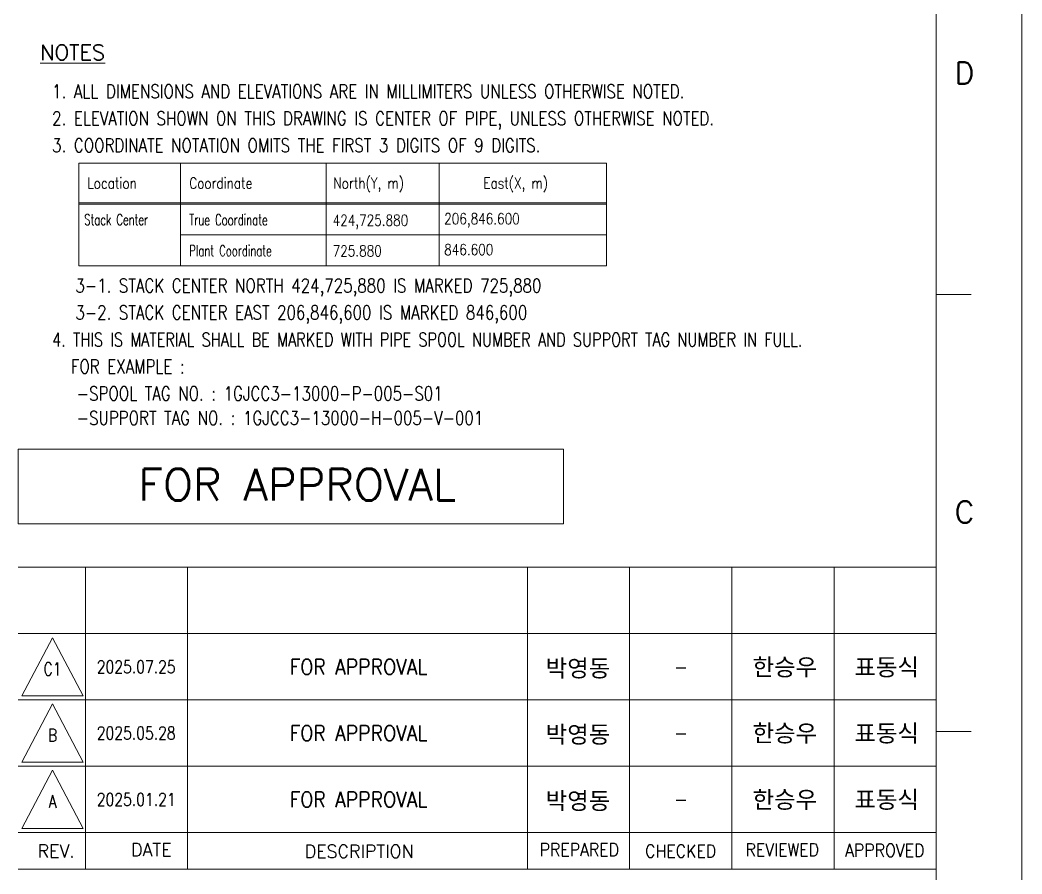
# Model space of a CAD drawing. Extents: x 0 to 841, y 0 to 594.
# Drawn here: x 677.3 to 841, y 130.9 to 270.4 of the extents above; entities that cross this region are included whole.
import ezdxf
from ezdxf.enums import TextEntityAlignment as Align

# ---------------------------------------------------------------- set-up
doc = ezdxf.new("R2010")
doc.units = 0
doc.header["$LTSCALE"] = 5
doc.header["$MEASUREMENT"] = 0
doc.layers.get('0').update_dxf_attribs({"lineweight": 9})
for name, color, linetype, lineweight in [('3', 7, 'Continuous', 9), ('4', 7, 'Continuous', 9), ('42', 7, 'Continuous', 9), ('54', 7, 'Continuous', 9), ('EMB', 7, 'Continuous', 9), ('T-TEXT1', 7, 'Continuous', 9)]:
    doc.layers.add(name, color=color, linetype=linetype, lineweight=lineweight)
doc.layers.add('TEXT', color=7, linetype='Continuous')
doc.styles.add('ROMANS', font='romans.shx')
doc.styles.get("Standard").update_dxf_attribs({"font": 'txt.shx'})
doc.styles.add('돋움', font='')
doc.styles.get('돋움').set_extended_font_data('Dotum')

msp = doc.modelspace()

# ---------------------------------------------------------------- linework, layer by layer
at = {"layer": '3', "color": 7, "linetype": 'Continuous', "lineweight": 0}
msp.add_lwpolyline([(766.1, 188.11), (677, 188.11), (677, 200.31), (766.1, 200.31)], close=True, dxfattribs=at)
at = {"layer": '42', "color": 3, "linetype": 'Continuous', "lineweight": 0}
for p, q in [((827, 225.57), (832.71, 225.57)), ((677, 181), (827, 181)), ((827, 154.15), (832.71, 154.15)), ((827, 131.66), (677, 131.66))]:
    msp.add_line(p, q, dxfattribs=at)
at = {"layer": '42', "color": 7, "linetype": 'Continuous', "lineweight": 0}
for p, q in [((827, 181), (677, 181)), ((687.98, 181), (687.98, 131.66)), ((704.68, 181), (704.68, 131.66)), ((760.2, 181), (760.2, 131.66)), ((776.9, 181), (776.9, 131.66)), ((793.6, 181), (793.6, 131.66)), ((810.3, 181), (810.3, 131.66)), ((827, 170.16), (677, 170.16)), ((827, 159.32), (677, 159.32)), ((827, 148.5), (677, 148.5)), ((827, 137.66), (677, 137.66))]:
    msp.add_line(p, q, dxfattribs=at)
at = {"layer": '42', "color": 3, "linetype": 'Continuous', "lineweight": 0}
for points in [[(0, 0), (841, 0), (841, 594), (0, 594)], [(35, 580), (827, 580), (827, 14), (35, 14)]]:
    msp.add_lwpolyline(points, close=True, dxfattribs=at)
at = {"layer": '42', "color": 7, "linetype": 'Continuous', "lineweight": 0}
for points in [[(682.61, 169.49), (677.6, 160), (687.61, 160), (682.61, 169.49)], [(682.61, 158.68), (677.6, 149.19), (687.61, 149.19), (682.61, 158.68)], [(682.61, 147.84), (677.6, 138.35), (687.61, 138.35), (682.61, 147.84)]]:
    msp.add_lwpolyline(points, dxfattribs=at)
at = {"layer": '54', "color": 4, "linetype": 'Continuous', "lineweight": 0}
for p, q in [((686.88, 240.35), (686.88, 247.01)), ((686.88, 247.01), (773.12, 247.01)), ((703.54, 240.35), (703.54, 247.01)), ((727.29, 240.35), (727.29, 247.01)), ((745.78, 240.35), (745.78, 247.01)), ((773.12, 247.01), (773.12, 240.35)), ((686.88, 240.52), (773.12, 240.52)), ((686.88, 230.25), (686.88, 240.35)), ((686.88, 240.35), (773.12, 240.35)), ((686.88, 240.35), (773.12, 240.35)), ((703.54, 230.25), (703.54, 240.35)), ((727.29, 230.25), (727.29, 240.35)), ((745.78, 230.25), (745.78, 240.35)), ((773.12, 240.35), (773.12, 230.25)), ((703.54, 235.3), (773.12, 235.3)), ((686.88, 230.25), (773.12, 230.25))]:
    msp.add_line(p, q, dxfattribs=at)

# ---------------------------------------------------------------- texts
at = {"color": 7, "lineweight": 0, "style": '돋움'}
for s, p in [('박영동', (768.46, 164.54)), ('한승우', (802.26, 164.73)), ('표동식', (818.89, 164.73)), ('한승우', (802.26, 153.92)), ('표동식', (818.89, 153.92)), ('박영동', (768.46, 153.73)), ('박영동', (768.46, 142.89)), ('한승우', (802.26, 143.08)), ('표동식', (818.89, 143.08))]:
    msp.add_text(s, height=2.8, dxfattribs=at).set_placement(p, align=Align.MIDDLE)
at = {"layer": '4', "color": 2, "linetype": 'Continuous', "lineweight": 0, "style": 'ROMANS'}
msp.add_text('%%UNOTES', height=2.496, dxfattribs=at).set_placement((685.9, 265.12), align=Align.MIDDLE)
for s, width, p in [('1. ALL DIMENSIONS AND ELEVATIONS ARE IN MILLIMITERS UNLESS OTHERWISE NOTED.', 0.8, (682.54, 257.62)), ('2. ELEVATION SHOWN ON THIS DRAWING IS CENTER OF PIPE, UNLESS OTHERWISE NOTED.', 0.8, (682.54, 253.22)), ('3. COORDINATE NOTATION OMITS THE FIRST 3 DIGITS OF 9 DIGITS.', 0.8, (682.54, 248.82)), ('3-1. STACK CENTER NORTH 424,725,880 IS MARKED 725,880', 0.8, (686.35, 225.9)), ('3-2. STACK CENTER EAST 206,846,600 IS MARKED 846,600', 0.8, (686.35, 221.5)), ('4. THIS IS MATERIAL SHALL BE MARKED WITH PIPE SPOOL NUMBER AND SUPPORT TAG NUMBER IN FULL.', 0.77, (682.54, 217.07)), ('  FOR EXAMPLE :', 0.8, (683.14, 212.67)), ('   -SPOOL TAG NO. : 1GJCC3-13000-P-005-S01', 0.8, (682.54, 208.27)), ('   -SUPPORT TAG NO. : 1GJCC3-13000-H-005-V-001', 0.8, (682.54, 204.27))]:
    msp.add_text(s, height=2.25, dxfattribs=dict(at, width=width)).set_placement(p)
at = {"layer": '42', "color": 3, "linetype": 'Continuous', "lineweight": 0, "style": 'ROMANS', "width": 1.001449}
for s, p in [('D', (831.61, 261.75)), ('C', (831.61, 190.04))]:
    msp.add_text(s, height=3.57, dxfattribs=at).set_placement(p, align=Align.MIDDLE)
at = {"layer": '42', "color": 7, "linetype": 'Continuous', "lineweight": 0, "style": 'ROMANS'}
for s, height, p in [('FOR APPROVAL', 5.1984, (722.6, 194.51)), ('DATE', 2.087, (698.75, 134.86)), ('REV.', 2.087, (683.21, 134.65)), ('DESCRIPTION', 2.0875, (732.71, 134.6))]:
    msp.add_text(s, height=height, dxfattribs=at).set_placement(p, align=Align.MIDDLE)
at = {"layer": '42', "color": 7, "linetype": 'Continuous', "lineweight": 0, "style": 'ROMANS', "width": 0.900011}
for s, p in [('PREPARED', (768.68, 134.86)), ('REVIEWED', (801.83, 134.85)), ('CHECKED', (785.23, 134.64)), ('APPROVED', (818.58, 134.76))]:
    msp.add_text(s, height=2.087, dxfattribs=at).set_placement(p, align=Align.MIDDLE)
at = {"layer": 'EMB', "color": 7, "linetype": 'Continuous', "lineweight": 0, "style": 'ROMANS'}
for s, height, width, p in [('C1', 2.087, 0.800022, (682.61, 164.39)), ('2025.07.25', 2.087, 0.800022, (696.28, 164.73)), ('FOR APPROVAL', 2.505, 0.9, (732.61, 164.73)), ('B', 2.09, 0.800022, (682.61, 153.57)), ('2025.05.28', 2.087, 0.800022, (696.28, 153.91)), ('FOR APPROVAL', 2.505, 0.9, (732.61, 153.91)), ('2025.01.21', 2.087, 0.800022, (696.28, 143.07)), ('FOR APPROVAL', 2.505, 0.9, (732.61, 143.07)), ('A', 2.09, 0.800022, (682.61, 142.74))]:
    msp.add_text(s, height=height, dxfattribs=dict(at, width=width)).set_placement(p, align=Align.MIDDLE)
at = {"layer": 'T-TEXT1', "color": 2, "linetype": 'Continuous', "lineweight": 0, "style": 'ROMANS'}
for s, width, p in [('Location', 0.8, (688.29, 243.77)), ('Coordinate', 0.8, (704.95, 243.77)), ('North(Y, m)', 0.8, (728.5, 243.77)), ('East(X, m)', 0.8, (753.01, 243.77)), ('Stack Center', 0.666667, (687.79, 237.79)), ('True Coordinate', 0.666667, (704.95, 237.77)), ('424,725.880', 0.8, (728.38, 237.69)), ('206,846.600', 0.8, (746.6, 237.95)), ('Plant Coordinate', 0.666667, (704.95, 232.72)), ('725.880', 0.8, (728.38, 232.69)), ('846.600', 0.8, (746.6, 232.9))]:
    msp.add_text(s, height=1.8, dxfattribs=dict(at, width=width)).set_placement(p, align=Align.MIDDLE_LEFT)
at = {"layer": 'TEXT', "color": 7, "linetype": 'Continuous', "lineweight": 0}
for p in [(785.3, 164.73), (785.3, 153.92), (785.3, 143.08)]:
    msp.add_text('-', height=2.09, dxfattribs=at).set_placement(p, align=Align.MIDDLE)

doc.saveas('drawing.dxf')
